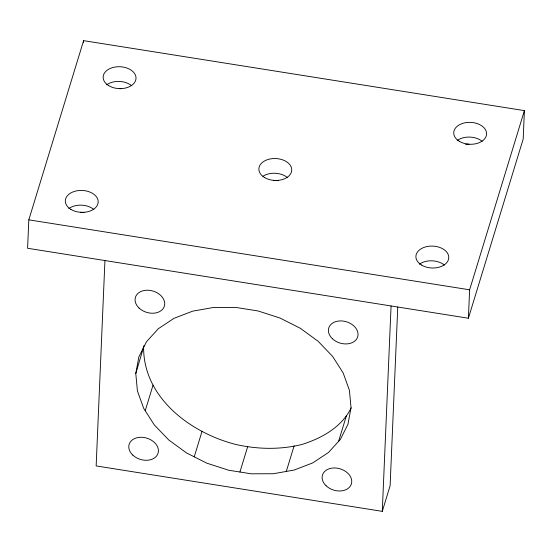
<?xml version="1.0" encoding="UTF-8"?>
<svg xmlns="http://www.w3.org/2000/svg" width="552" height="552" viewBox="0 0 552 552"><rect width="100%" height="100%" fill="white"/><g stroke="black" fill="none" stroke-linecap="round" stroke-linejoin="round"><path stroke-width="0.83" d="M28.814 219.834L27.6 248.269L468.4 318.235L523.186 139.049L524.4 110.621L83.6 40.648L28.814 219.834L469.621 289.807L524.4 110.621M83.524 42.373L83.6 40.648M104.935 260.544L96.151 465.929L382.281 511.352L390.112 485.753L397.757 307.002M382.281 511.352L391.071 305.96M468.4 318.235L469.621 289.807M135.785 373.518L138.869 356.875L146.515 341.702L158.396 328.668L173.997 318.338L192.627 311.169L213.479 307.471L235.642 307.402L258.143 310.976L279.995 318.028L300.253 328.254L318.028 341.198L332.539 356.309L343.151 372.911L349.409 390.292L351.031 407.686L347.953 424.336L340.301 439.502L328.419 452.543L312.818 462.866L294.188 470.042L273.337 473.733L251.174 473.802L228.68 470.228L206.821 463.176L186.569 452.957L168.795 440.006L154.284 424.902L143.665 408.294L137.413 390.913L135.785 373.518L144.072 345.428M145.224 410.729L153.049 385.13M194.235 456.821L202.06 431.229M239.927 472.015L247.751 446.416M286.295 471.436L294.126 445.843M338.562 441.421L346.387 415.822M351.189 407.838C341.86 427.069 321.699 438.26 302.013 444.443C280.506 449.825 258.088 449.362 236.504 444.629C191.53 433.444 143.727 398.482 143.61 347.919M273.309 180.38A26.317 17.526 2.4 0 1 278.463 180.739M465.605 144.279A26.317 17.526 2.4 0 1 469.021 144.217M119.308 88.603A26.317 17.526 2.4 0 1 121.033 88.72M80.62 212.292A26.317 17.526 2.4 0 1 84.063 212.534M457.208 140.484A16.45 10.957 2.4 0 1 482.207 141.353M419.382 264.208A16.45 10.957 2.4 0 1 444.381 265.077M106.626 84.835A16.45 10.957 2.4 0 1 131.624 85.705M68.8 208.559A16.45 10.957 2.4 0 1 93.799 209.429M262.938 176.247A16.45 10.957 2.4 0 1 287.35 177.523M332.401 338.728A15.132 11.123 17 0 0 357.413 337.61A15.132 11.123 17 0 0 339.853 320.919A15.132 11.123 17 0 0 332.401 338.728M139.063 308.037A15.132 11.123 17 0 0 164.082 306.919A15.132 11.123 17 0 0 146.515 290.228A15.132 11.123 17 0 0 139.063 308.037M132.777 455.096A15.132 11.123 17 0 0 157.789 453.979A15.132 11.123 17 0 0 140.229 437.287A15.132 11.123 17 0 0 132.777 455.096M326.108 485.781A15.132 11.123 17 0 0 351.127 484.663A15.132 11.123 17 0 0 333.56 467.979A15.132 11.123 17 0 0 326.108 485.781M459.278 141.284A16.45 10.957 2.4 0 0 486.271 135.882A16.45 10.957 2.4 0 0 464.929 122.806A16.45 10.957 2.4 0 0 459.278 141.284M421.452 265.008A16.45 10.957 2.4 0 0 448.445 259.606A16.45 10.957 2.4 0 0 427.103 246.53A16.45 10.957 2.4 0 0 421.452 265.008M108.703 85.636A16.45 10.957 2.4 0 0 135.689 80.233A16.45 10.957 2.4 0 0 114.347 67.158A16.45 10.957 2.4 0 0 108.703 85.636M70.877 209.36A16.45 10.957 2.4 0 0 97.863 203.957A16.45 10.957 2.4 0 0 76.521 190.882A16.45 10.957 2.4 0 0 70.877 209.36M264.422 177.454A16.45 10.957 2.4 0 0 291.415 172.051A16.45 10.957 2.4 0 0 270.073 158.976A16.45 10.957 2.4 0 0 264.422 177.454"/></g></svg>
